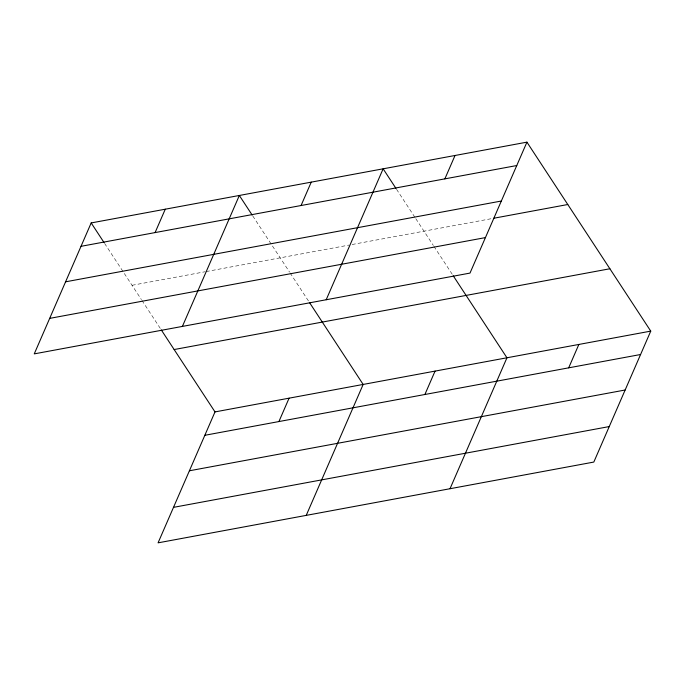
<?xml version="1.0" encoding="UTF-8"?>
<svg xmlns="http://www.w3.org/2000/svg" width="685" height="685" viewBox="0 0 685 685"><rect width="100%" height="100%" fill="white"/><g stroke="black" fill="none" stroke-linecap="round" stroke-linejoin="round"><path stroke-width="0.51" stroke-dasharray="3.42 2.57" d="M132.042 285.294L205.08 271.757M206.125 271.56L348.973 245.084M352.099 244.502L491.719 218.618M396.555 189.3L415.238 217.813M415.821 218.703L433.348 245.453M433.93 246.343L452.648 274.899M252.765 215.963L289.558 272.108M290.14 272.998L308.849 301.554M104.608 243.423L141.401 299.576M141.983 300.467L160.701 329.023"/><path stroke-width="1.03" d="M526.928 142.155L91.182 222.933L34.25 353.88L469.996 273.092L526.928 142.155L650.75 331.12L593.818 462.067L158.072 542.845L215.004 411.908L650.75 331.12M155.093 232.583L165.265 209.199M182.398 326.411L239.339 195.473L252.183 215.073M301.066 205.526L311.238 182.141M326.197 299.747L383.129 168.81L395.973 188.409M278.915 421.558L289.087 398.173M444.865 178.871L455.028 155.478M306.229 515.377L363.161 384.439L309.432 302.445M424.888 394.5L435.061 371.107M450.019 488.722L506.951 357.784L453.23 275.79M568.687 367.836L578.851 344.452M81.018 246.317L516.755 165.539M65.58 281.818L501.326 201.03M493.808 218.232L567.788 204.515M49.68 318.379L485.425 237.601M174.144 349.547L609.89 268.76M204.841 435.292L640.586 354.505M189.411 470.783L625.148 390.005M173.51 507.354L609.248 426.567M91.182 222.933L104.026 242.533M161.283 329.913L215.004 411.908"/></g></svg>
